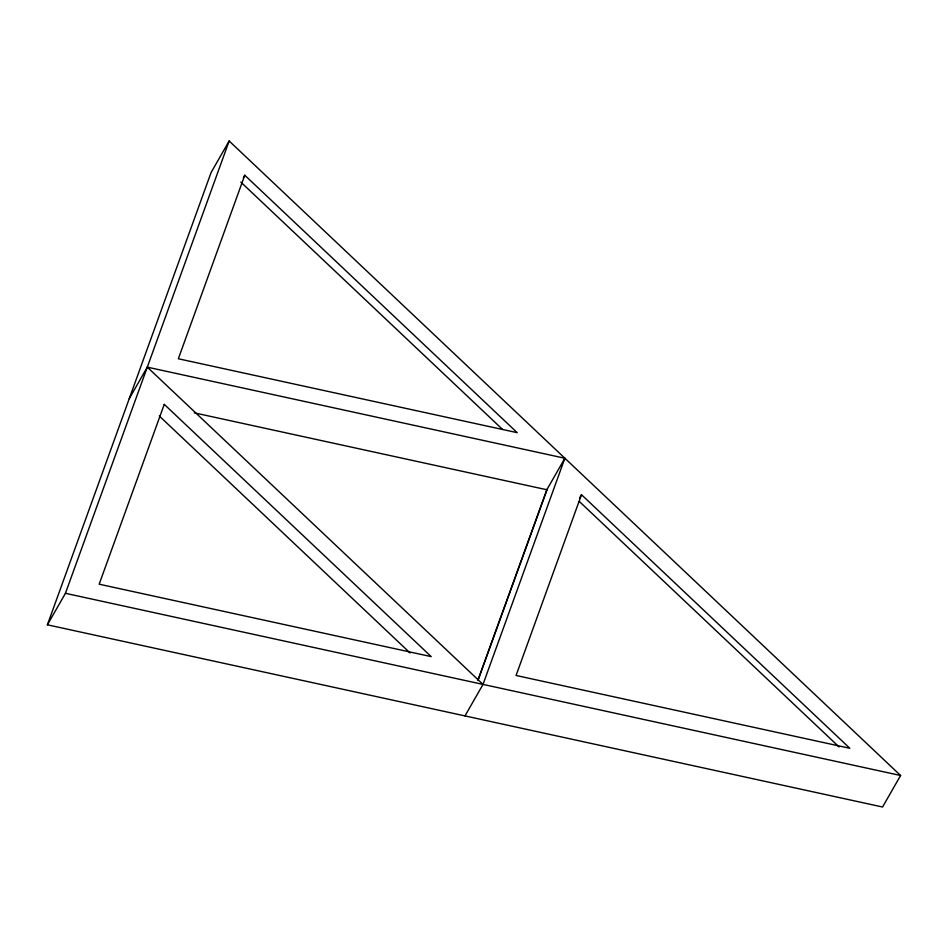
<?xml version="1.0" encoding="UTF-8"?>
<svg xmlns="http://www.w3.org/2000/svg" width="948" height="948" viewBox="0 0 948 948"><rect width="100%" height="100%" fill="white"/><g stroke="black" fill="none" stroke-linecap="round" stroke-linejoin="round"><path stroke-width="1.42" d="M47.4 624.815L211.108 172.5L229.155 140.991L900.6 775.5L882.564 807.009L47.4 624.815L65.436 593.306L229.155 140.991M244.762 175.226L178.343 358.759L517.205 432.679L244.762 175.226L243.446 177.525M478.041 679.835L546.83 489.749L564.878 458.251L147.296 367.149L129.26 398.658M478.029 680.368L547.328 488.895M464.982 715.906L483.018 684.409L564.878 458.251M581.491 494.69L516.067 675.474L849.846 748.292L581.491 494.69L579.524 498.127M194.281 412.842L546.83 489.749M65.436 593.306L900.6 775.5M579.287 501.433L839.051 746.917M240.828 182.099L502.547 429.42M147.296 367.149L483.018 684.409M159.276 415.982L410.069 652.971M164.265 404.369L99.173 584.193L431.21 656.62L164.265 404.369"/></g></svg>
